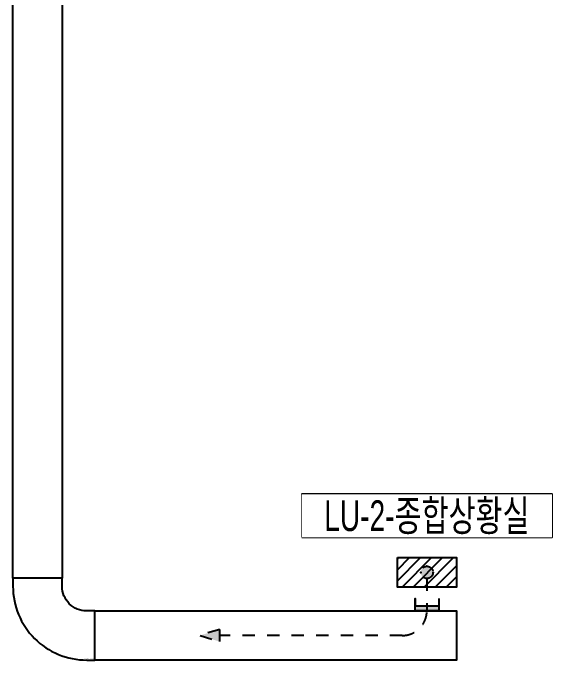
# Model space of a CAD drawing. Header units: millimetres. Extents: x 88028 to 500787, y -530175 to 1035835.
# Drawn here: x 300550 to 307128, y -162850 to -154950 of the extents above; entities that cross this region are included whole.
import ezdxf
from ezdxf.enums import TextEntityAlignment as Align

# ---------------------------------------------------------------- set-up
doc = ezdxf.new("R2010")
doc.units = ezdxf.units.MM
doc.header["$LTSCALE"] = 150
doc.linetypes.add('D1', pattern=[3, 1, -1, 1])
for name, color, linetype in [('------01 Distribution Panel_UPS_Emgency', 232, 'Continuous'), ('-----00 LV_CABLE', 2, 'Continuous'), ('-----26 Electrical Cable Tray_건물(UPS)', 100, 'Continuous')]:
    doc.layers.add(name, color=color, linetype=linetype)
doc.styles.add('ELEC', font='')
doc.styles.get("Standard").update_dxf_attribs({"font": ''})
doc.styles.get('ELEC').set_extended_font_data('Dotum')
doc.styles.get('Standard').set_extended_font_data('Dotum')

# ---------------------------------------------------------------- blocks, each defined once
blk = doc.blocks.new('A02')
h = blk.add_hatch()
h.set_pattern_fill('ANSI31', color=256, scale=25, style=0)
h.set_pattern_definition([(45, (-2000, -19200), (-56.1266, 56.1266), [])])
h.paths.add_polyline_path([(-300, 300), (-300, 0), (300, 0), (300, 300)])
blk.add_lwpolyline([(300, 0), (-300, 0), (-300, 300), (300, 300)], close=True)
blk = doc.blocks.new('*U8')
at = {"color": 0}
blk.add_lwpolyline([(0, 0), (-100, 0, -0.414214), (-400, 300), (-400, 400), (-1000, 400), (-1000, 300, 0.414214), (-100, -600), (0, -600)], format="xyb", close=True, dxfattribs=at)
blk.add_text('W:600(ELBOW 90)', height=10, dxfattribs=at).set_placement((-5, -590), align=Align.MIDDLE_RIGHT)
blk = doc.blocks.new('O08')
blk.add_hatch(color=256).paths.add_polyline_path([(120, 51), (-120, 51), (-120, 0), (120, 0)])
blk.add_lwpolyline([(120, 127.5), (120, 0), (-120, 0), (-120, 127.5), (-120, 51), (120, 51)])
blk = doc.blocks.new('11')
at = {"linetype": 'D1'}
h = blk.add_hatch(color=256, dxfattribs=at)
edge = h.paths.add_edge_path()
edge.add_arc((0, 0), 75, 0, 360)
blk.add_circle((0, 0), 75, dxfattribs=at)
for p in [(-75, 0), (0, 75), (75, 0), (0, -75)]:
    blk.add_point(p, dxfattribs=at)
blk = doc.blocks.new('22')
at = {"linetype": 'D1'}
h = blk.add_hatch(color=0, dxfattribs=at)
h.dxf.hatch_style = 1
h.paths.add_polyline_path([(0, 0), (-240.6, 75), (-240.6, -75)])
at = {"color": 0, "linetype": 'D1'}
blk.add_lwpolyline([(-240.6, -75), (0, 0), (-240.6, 75)], close=True, dxfattribs=at)

msp = doc.modelspace()

# ---------------------------------------------------------------- linework, layer by layer
at = {"layer": '------01 Distribution Panel_UPS_Emgency', "color": 1, "elevation": 0}
msp.add_lwpolyline([(304073, -161350), (307127.9, -161350), (307127.9, -160825), (304073, -160825)], close=True, dxfattribs=at)
at = {"layer": '-----00 LV_CABLE', "linetype": 'D1', "elevation": 0}
msp.add_lwpolyline([(305600.5, -161855), (305600.5, -162250)], dxfattribs=at)
msp.add_lwpolyline([(305600.5, -162250), (305600.5, -162250, -0.414214), (305300.5, -162550), (303073, -162550)], format="xyb", dxfattribs=at)
at = {"layer": '-----26 Electrical Cable Tray_건물(UPS)', "elevation": 0}
for points in [[(300550, -148050), (301150, -148050), (301150, -161850), (300550, -161850)], [(301550, -162850), (301550, -162250), (305960.5, -162250), (305960.5, -162850)]]:
    msp.add_lwpolyline(points, close=True, dxfattribs=at)

# ---------------------------------------------------------------- block references
at = {"layer": '------01 Distribution Panel_UPS_Emgency', "xscale": 1.2, "yscale": 1.2, "zscale": 1.2, "rotation": 180}
msp.add_blockref('A02', (305600.5, -161600), dxfattribs=at)
at = {"layer": '-----00 LV_CABLE', "linetype": 'D1'}
msp.add_blockref('11', (305600.5, -161780), dxfattribs=at)
at = {"layer": '-----00 LV_CABLE', "linetype": 'D1', "xscale": 1.2, "yscale": 1.2, "zscale": 1.2}
msp.add_blockref('O08', (305600.5, -162250), dxfattribs=at)
at = {"layer": '-----00 LV_CABLE', "linetype": 'D1', "rotation": 180}
msp.add_blockref('22', (302832.4, -162550), dxfattribs=at)
at = {"layer": '-----26 Electrical Cable Tray_건물(UPS)'}
msp.add_blockref('*U8', (301550, -162250), dxfattribs=at)

# ---------------------------------------------------------------- next in the draw order: wipeouts: each hides what was drawn before it
at = {"color": 1}
msp.add_wipeout([(304073, -161350), (307127.9, -161350), (307127.9, -160825), (304073, -160825)], dxfattribs=at).dxf.layer = '------01 Distribution Panel_UPS_Emgency'

# ---------------------------------------------------------------- next in the draw order: texts
at = {"layer": '------01 Distribution Panel_UPS_Emgency', "style": 'ELEC', "width": 0.7}
msp.add_text('LU-2-종합상황실', height=375, dxfattribs=at).set_placement((305600.5, -161087.5), align=Align.MIDDLE_CENTER)

doc.saveas('drawing.dxf')
